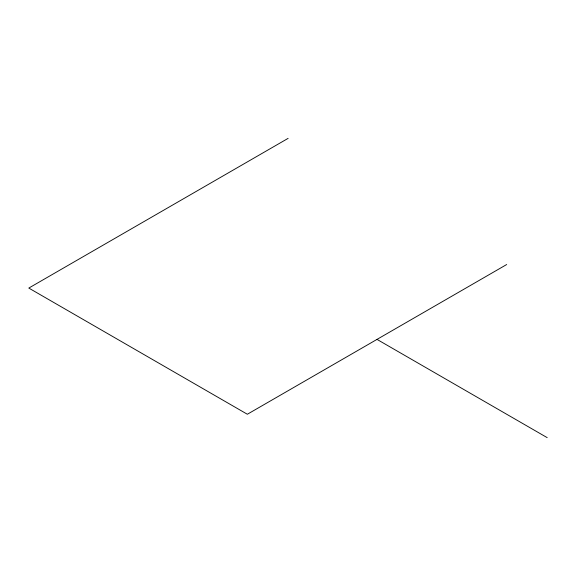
<?xml version="1.0" encoding="UTF-8"?>
<svg xmlns="http://www.w3.org/2000/svg" width="576" height="576" viewBox="0 0 576 576"><rect width="100%" height="100%" fill="white"/><g stroke="black" fill="none" stroke-linecap="round" stroke-linejoin="round"><path stroke-width="0.86" d="M288.13 138.355L28.8 288.072L247.349 414.252L506.678 264.528M377.014 339.394L547.2 437.645"/></g></svg>
